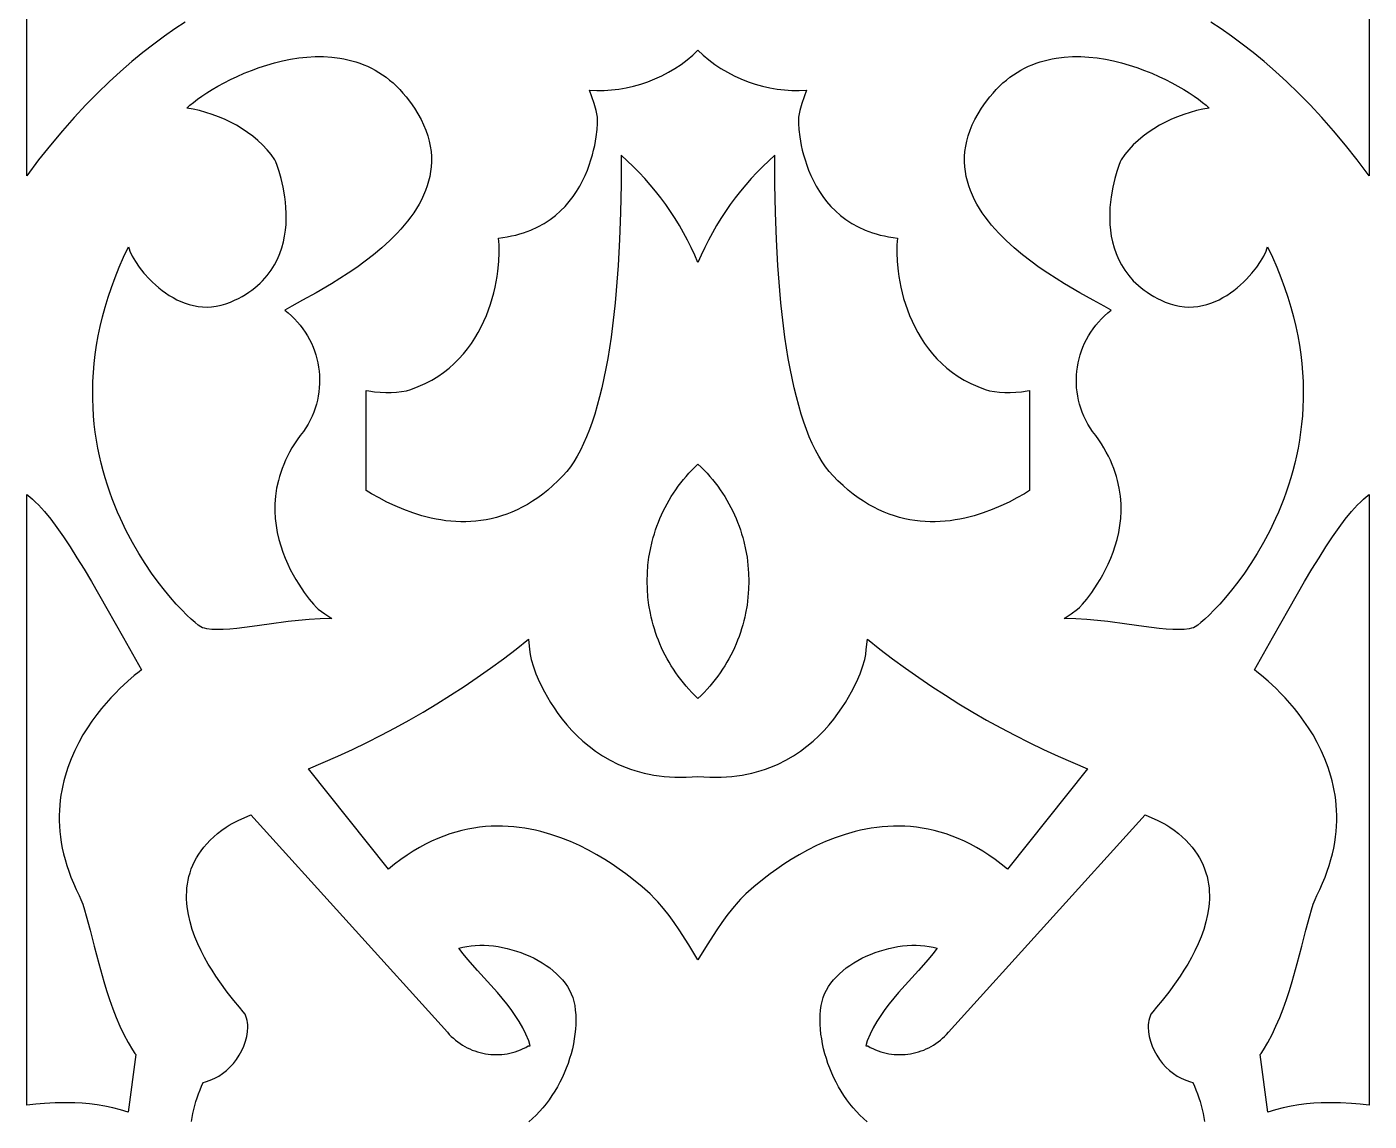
# Model space of a CAD drawing. Extents: x -350 to 350, y -780 to 780.
# Drawn here: x -270 to -190, y -253.9 to -188.7 of the extents above; entities that cross this region are included whole.
import ezdxf

# ---------------------------------------------------------------- set-up
doc = ezdxf.new("R2010")
doc.units = 0
doc.layers.add('LAYER_1', color=18, linetype='CONTINUOUS')

msp = doc.modelspace()

# ---------------------------------------------------------------- linework, layer by layer
at = {"layer": 'LAYER_1'}
for points in [[(-260.569, -188.388), (-261.175, -188.79), (-261.797, -189.225), (-262.434, -189.695), (-263.084, -190.202), (-263.746, -190.745), (-264.418, -191.328), (-265.099, -191.951), (-265.788, -192.615), (-266.483, -193.322), (-267.183, -194.074), (-267.886, -194.87), (-268.591, -195.714), (-269.297, -196.605), (-270.001, -197.545), (-270.001, -173.177)], [(-190.002, -173.176), (-190.002, -197.546), (-190.707, -196.605), (-191.413, -195.714), (-192.118, -194.87), (-192.822, -194.074), (-193.522, -193.322), (-194.217, -192.615), (-194.905, -191.951), (-195.587, -191.328), (-196.259, -190.745), (-196.92, -190.202), (-197.57, -189.695), (-198.207, -189.225), (-198.83, -188.79), (-199.436, -188.388)], [(-260.189, -253.922), (-260.15, -253.684), (-260.104, -253.447), (-260.05, -253.21), (-259.99, -252.975), (-259.923, -252.741), (-259.849, -252.509), (-259.768, -252.279), (-259.68, -252.05), (-259.586, -251.823), (-259.484, -251.598), (-259.353, -251.561), (-259.083, -251.467), (-258.806, -251.353), (-258.566, -251.23), (-258.333, -251.077), (-258.109, -250.898), (-257.894, -250.694), (-257.693, -250.47), (-257.507, -250.229), (-257.339, -249.973), (-257.191, -249.705), (-257.064, -249.43), (-256.963, -249.149), (-256.888, -248.866), (-256.842, -248.585), (-256.828, -248.307), (-256.833, -248.171), (-256.848, -248.037), (-256.871, -247.906), (-256.903, -247.778), (-256.946, -247.653), (-256.998, -247.532), (-257.101, -247.395), (-257.332, -247.121), (-257.661, -246.722), (-258.062, -246.212), (-258.505, -245.606), (-258.734, -245.27), (-258.963, -244.915), (-259.189, -244.543), (-259.407, -244.154), (-259.615, -243.752), (-259.809, -243.337), (-259.985, -242.911), (-260.14, -242.476), (-260.271, -242.034), (-260.373, -241.586), (-260.444, -241.134), (-260.466, -240.907), (-260.479, -240.68), (-260.483, -240.452), (-260.476, -240.225), (-260.459, -239.997), (-260.43, -239.771), (-260.391, -239.544), (-260.339, -239.319), (-260.275, -239.095), (-260.198, -238.872), (-260.108, -238.651), (-260.005, -238.432), (-259.887, -238.214), (-259.754, -237.999), (-259.607, -237.786), (-259.444, -237.575), (-259.266, -237.367), (-259.071, -237.163), (-258.859, -236.961), (-258.63, -236.763), (-258.384, -236.569), (-258.119, -236.378), (-257.948, -236.267), (-257.772, -236.164), (-257.408, -235.977), (-256.654, -235.653), (-244.937, -248.605), (-244.822, -248.733), (-244.703, -248.855), (-244.579, -248.971), (-244.451, -249.081), (-244.319, -249.184), (-244.184, -249.281), (-244.045, -249.372), (-243.902, -249.456), (-243.757, -249.533), (-243.609, -249.604), (-243.458, -249.668), (-243.305, -249.726), (-243.15, -249.777), (-242.993, -249.821), (-242.835, -249.859), (-242.675, -249.889), (-242.514, -249.913), (-242.352, -249.93), (-242.189, -249.94), (-242.026, -249.944), (-241.863, -249.94), (-241.699, -249.929), (-241.536, -249.911), (-241.373, -249.886), (-241.211, -249.854), (-241.05, -249.815), (-240.89, -249.768), (-240.732, -249.714), (-240.575, -249.653), (-240.42, -249.585), (-240.267, -249.509), (-240.116, -249.425), (-240.009, -249.425), (-240.024, -249.347), (-240.091, -249.127), (-240.256, -248.728), (-240.446, -248.344), (-240.658, -247.971), (-240.89, -247.609), (-241.138, -247.257), (-241.401, -246.912), (-241.675, -246.574), (-241.959, -246.242), (-242.545, -245.586), (-243.137, -244.934), (-243.716, -244.274), (-243.994, -243.938), (-244.261, -243.596), (-244.026, -243.535), (-243.782, -243.487), (-243.53, -243.452), (-243.273, -243.43), (-243.009, -243.42), (-242.742, -243.423), (-242.47, -243.438), (-242.197, -243.465), (-241.921, -243.504), (-241.645, -243.554), (-241.369, -243.614), (-241.094, -243.686), (-240.822, -243.768), (-240.553, -243.861), (-240.288, -243.964), (-240.028, -244.076), (-239.774, -244.198), (-239.527, -244.33), (-239.288, -244.47), (-239.058, -244.62), (-238.838, -244.778), (-238.629, -244.944), (-238.432, -245.118), (-238.248, -245.3), (-238.077, -245.49), (-237.921, -245.687), (-237.781, -245.891), (-237.657, -246.102), (-237.551, -246.319), (-237.464, -246.543), (-237.396, -246.773), (-237.349, -247.008), (-237.314, -247.284), (-237.292, -247.565), (-237.283, -247.849), (-237.287, -248.137), (-237.304, -248.427), (-237.333, -248.718), (-237.373, -249.011), (-237.426, -249.305), (-237.49, -249.598), (-237.566, -249.891), (-237.652, -250.182), (-237.749, -250.471), (-237.856, -250.757), (-237.974, -251.04), (-238.101, -251.319), (-238.238, -251.594), (-238.385, -251.863), (-238.54, -252.126), (-238.704, -252.383), (-238.876, -252.633), (-239.057, -252.874), (-239.246, -253.107), (-239.442, -253.331), (-239.646, -253.546), (-239.857, -253.75), (-240.075, -253.942)], [(-219.929, -253.942), (-220.147, -253.75), (-220.358, -253.546), (-220.562, -253.331), (-220.758, -253.107), (-220.947, -252.874), (-221.128, -252.633), (-221.301, -252.383), (-221.465, -252.126), (-221.62, -251.863), (-221.766, -251.594), (-221.903, -251.319), (-222.03, -251.04), (-222.148, -250.757), (-222.255, -250.471), (-222.352, -250.182), (-222.439, -249.891), (-222.514, -249.598), (-222.578, -249.305), (-222.631, -249.011), (-222.672, -248.718), (-222.701, -248.427), (-222.717, -248.137), (-222.721, -247.849), (-222.713, -247.565), (-222.691, -247.284), (-222.655, -247.008), (-222.608, -246.773), (-222.54, -246.543), (-222.453, -246.319), (-222.347, -246.102), (-222.224, -245.891), (-222.083, -245.687), (-221.927, -245.49), (-221.757, -245.3), (-221.572, -245.118), (-221.375, -244.944), (-221.166, -244.778), (-220.946, -244.62), (-220.716, -244.47), (-220.477, -244.33), (-220.231, -244.198), (-219.977, -244.076), (-219.717, -243.964), (-219.452, -243.861), (-219.182, -243.768), (-218.91, -243.686), (-218.635, -243.614), (-218.36, -243.554), (-218.083, -243.504), (-217.808, -243.465), (-217.534, -243.438), (-217.263, -243.423), (-216.995, -243.42), (-216.732, -243.43), (-216.474, -243.452), (-216.223, -243.487), (-215.979, -243.535), (-215.743, -243.596), (-216.01, -243.938), (-216.288, -244.274), (-216.867, -244.934), (-217.459, -245.586), (-218.045, -246.242), (-218.329, -246.574), (-218.604, -246.912), (-218.866, -247.257), (-219.115, -247.609), (-219.346, -247.971), (-219.558, -248.344), (-219.748, -248.728), (-219.913, -249.127), (-219.981, -249.347), (-219.996, -249.425), (-219.888, -249.425), (-219.738, -249.509), (-219.585, -249.585), (-219.429, -249.653), (-219.273, -249.714), (-219.114, -249.768), (-218.954, -249.815), (-218.793, -249.854), (-218.631, -249.886), (-218.468, -249.911), (-218.305, -249.929), (-218.142, -249.94), (-217.978, -249.944), (-217.815, -249.94), (-217.652, -249.93), (-217.49, -249.913), (-217.329, -249.889), (-217.169, -249.859), (-217.011, -249.821), (-216.854, -249.777), (-216.699, -249.726), (-216.546, -249.668), (-216.395, -249.604), (-216.247, -249.533), (-216.102, -249.456), (-215.96, -249.372), (-215.821, -249.281), (-215.685, -249.184), (-215.553, -249.081), (-215.425, -248.971), (-215.301, -248.855), (-215.182, -248.733), (-215.067, -248.605), (-203.35, -235.653), (-202.597, -235.977), (-202.232, -236.164), (-202.056, -236.267), (-201.885, -236.378), (-201.621, -236.569), (-201.374, -236.763), (-201.145, -236.961), (-200.934, -237.163), (-200.739, -237.367), (-200.56, -237.575), (-200.397, -237.786), (-200.25, -237.999), (-200.118, -238.214), (-200, -238.432), (-199.896, -238.651), (-199.806, -238.872), (-199.729, -239.095), (-199.665, -239.319), (-199.614, -239.544), (-199.574, -239.771), (-199.546, -239.997), (-199.528, -240.225), (-199.522, -240.452), (-199.525, -240.68), (-199.538, -240.907), (-199.56, -241.134), (-199.631, -241.586), (-199.733, -242.034), (-199.864, -242.476), (-200.019, -242.911), (-200.195, -243.337), (-200.389, -243.752), (-200.597, -244.154), (-200.816, -244.543), (-201.041, -244.915), (-201.27, -245.27), (-201.499, -245.606), (-201.942, -246.212), (-202.343, -246.722), (-202.673, -247.121), (-202.904, -247.395), (-203.007, -247.532), (-203.059, -247.653), (-203.101, -247.778), (-203.134, -247.906), (-203.157, -248.037), (-203.171, -248.171), (-203.176, -248.307), (-203.162, -248.585), (-203.117, -248.866), (-203.042, -249.149), (-202.94, -249.43), (-202.814, -249.705), (-202.665, -249.973), (-202.497, -250.229), (-202.311, -250.47), (-202.11, -250.694), (-201.896, -250.898), (-201.671, -251.077), (-201.438, -251.23), (-201.199, -251.353), (-200.922, -251.467), (-200.652, -251.561), (-200.52, -251.598), (-200.419, -251.823), (-200.324, -252.05), (-200.236, -252.279), (-200.155, -252.509), (-200.081, -252.741), (-200.014, -252.975), (-199.954, -253.21), (-199.901, -253.447), (-199.854, -253.684), (-199.815, -253.922)]]:
    msp.add_lwpolyline(points, dxfattribs=at)
for points in [[(-229.688, -190.365), (-229.354, -190.646), (-229.001, -190.909), (-228.631, -191.155), (-228.246, -191.381), (-227.848, -191.588), (-227.439, -191.775), (-227.02, -191.94), (-226.593, -192.085), (-226.16, -192.207), (-225.723, -192.307), (-225.283, -192.383), (-224.843, -192.434), (-224.404, -192.462), (-223.967, -192.463), (-223.536, -192.439), (-223.817, -193.24), (-223.932, -193.649), (-223.978, -193.856), (-224.015, -194.064), (-224.02, -194.188), (-224.014, -194.435), (-223.989, -194.787), (-223.935, -195.228), (-223.845, -195.74), (-223.784, -196.018), (-223.71, -196.308), (-223.624, -196.606), (-223.523, -196.912), (-223.407, -197.224), (-223.275, -197.538), (-223.125, -197.853), (-222.957, -198.168), (-222.77, -198.479), (-222.563, -198.784), (-222.334, -199.082), (-222.082, -199.371), (-221.807, -199.648), (-221.508, -199.911), (-221.183, -200.158), (-220.831, -200.387), (-220.452, -200.596), (-220.045, -200.783), (-219.607, -200.945), (-219.377, -201.016), (-219.139, -201.081), (-218.894, -201.138), (-218.64, -201.188), (-218.378, -201.23), (-218.107, -201.264), (-218.147, -201.66), (-218.158, -202.129), (-218.137, -202.661), (-218.079, -203.245), (-218.035, -203.553), (-217.98, -203.87), (-217.914, -204.194), (-217.835, -204.525), (-217.745, -204.86), (-217.641, -205.199), (-217.523, -205.539), (-217.391, -205.88), (-217.244, -206.22), (-217.082, -206.558), (-216.905, -206.892), (-216.71, -207.221), (-216.499, -207.544), (-216.27, -207.86), (-216.023, -208.166), (-215.758, -208.461), (-215.473, -208.745), (-215.168, -209.015), (-214.843, -209.271), (-214.497, -209.511), (-214.13, -209.733), (-213.741, -209.937), (-213.329, -210.12), (-212.894, -210.282), (-212.621, -210.36), (-212.333, -210.419), (-212.031, -210.457), (-211.718, -210.476), (-211.395, -210.476), (-211.064, -210.459), (-210.726, -210.423), (-210.384, -210.372), (-210.236, -210.342), (-210.236, -216.315), (-210.542, -216.501), (-210.992, -216.756), (-211.464, -217.001), (-211.958, -217.234), (-212.471, -217.45), (-213.001, -217.646), (-213.548, -217.817), (-214.108, -217.96), (-214.394, -218.019), (-214.682, -218.07), (-214.973, -218.112), (-215.266, -218.144), (-215.562, -218.166), (-215.86, -218.177), (-216.16, -218.178), (-216.462, -218.167), (-216.765, -218.144), (-217.07, -218.108), (-217.375, -218.06), (-217.682, -217.997), (-217.989, -217.921), (-218.297, -217.831), (-218.605, -217.725), (-218.913, -217.605), (-219.222, -217.468), (-219.529, -217.314), (-219.837, -217.144), (-220.143, -216.956), (-220.449, -216.751), (-220.753, -216.527), (-221.056, -216.284), (-221.358, -216.022), (-221.658, -215.74), (-221.955, -215.437), (-222.181, -215.182), (-222.399, -214.9), (-222.608, -214.593), (-222.81, -214.26), (-223.003, -213.902), (-223.189, -213.519), (-223.367, -213.113), (-223.537, -212.682), (-223.699, -212.228), (-223.854, -211.751), (-224.001, -211.252), (-224.14, -210.731), (-224.272, -210.187), (-224.397, -209.623), (-224.514, -209.038), (-224.624, -208.433), (-224.726, -207.807), (-224.821, -207.162), (-224.909, -206.498), (-224.99, -205.816), (-225.064, -205.115), (-225.131, -204.396), (-225.244, -202.907), (-225.329, -201.351), (-225.387, -199.733), (-225.418, -198.055), (-225.424, -196.321), (-225.789, -196.651), (-226.146, -196.993), (-226.493, -197.346), (-226.831, -197.71), (-227.159, -198.084), (-227.476, -198.468), (-227.783, -198.861), (-228.078, -199.262), (-228.362, -199.672), (-228.635, -200.089), (-228.895, -200.514), (-229.143, -200.945), (-229.378, -201.382), (-229.599, -201.826), (-229.807, -202.274), (-230.002, -202.727), (-230.197, -202.274), (-230.405, -201.826), (-230.627, -201.382), (-230.862, -200.945), (-231.109, -200.514), (-231.37, -200.089), (-231.642, -199.672), (-231.926, -199.262), (-232.222, -198.861), (-232.528, -198.468), (-232.846, -198.084), (-233.174, -197.71), (-233.511, -197.346), (-233.859, -196.993), (-234.215, -196.651), (-234.581, -196.321), (-234.586, -198.055), (-234.618, -199.733), (-234.676, -201.351), (-234.761, -202.907), (-234.874, -204.396), (-234.94, -205.115), (-235.014, -205.816), (-235.095, -206.498), (-235.183, -207.162), (-235.278, -207.807), (-235.381, -208.433), (-235.491, -209.038), (-235.608, -209.623), (-235.732, -210.187), (-235.864, -210.731), (-236.004, -211.252), (-236.151, -211.751), (-236.305, -212.228), (-236.468, -212.682), (-236.638, -213.113), (-236.816, -213.519), (-237.001, -213.902), (-237.195, -214.26), (-237.396, -214.593), (-237.606, -214.9), (-237.823, -215.182), (-238.049, -215.437), (-238.347, -215.74), (-238.647, -216.022), (-238.948, -216.284), (-239.251, -216.527), (-239.556, -216.751), (-239.861, -216.956), (-240.168, -217.144), (-240.475, -217.314), (-240.783, -217.468), (-241.091, -217.605), (-241.399, -217.725), (-241.707, -217.831), (-242.015, -217.921), (-242.322, -217.997), (-242.629, -218.06), (-242.935, -218.108), (-243.239, -218.144), (-243.543, -218.167), (-243.844, -218.178), (-244.144, -218.177), (-244.442, -218.166), (-244.738, -218.144), (-245.032, -218.112), (-245.323, -218.07), (-245.611, -218.019), (-245.896, -217.96), (-246.457, -217.817), (-247.003, -217.646), (-247.534, -217.45), (-248.046, -217.234), (-248.54, -217.001), (-249.013, -216.756), (-249.463, -216.501), (-249.769, -216.315), (-249.769, -210.342), (-249.621, -210.372), (-249.278, -210.423), (-248.941, -210.459), (-248.609, -210.476), (-248.286, -210.476), (-247.973, -210.457), (-247.672, -210.419), (-247.384, -210.36), (-247.111, -210.282), (-246.676, -210.12), (-246.264, -209.937), (-245.874, -209.733), (-245.507, -209.511), (-245.161, -209.271), (-244.836, -209.015), (-244.532, -208.745), (-244.247, -208.461), (-243.981, -208.166), (-243.734, -207.86), (-243.505, -207.544), (-243.294, -207.221), (-243.1, -206.892), (-242.922, -206.558), (-242.76, -206.22), (-242.613, -205.88), (-242.482, -205.539), (-242.364, -205.199), (-242.26, -204.86), (-242.169, -204.525), (-242.091, -204.194), (-242.024, -203.87), (-241.969, -203.553), (-241.925, -203.245), (-241.867, -202.661), (-241.847, -202.129), (-241.858, -201.66), (-241.897, -201.264), (-241.627, -201.23), (-241.365, -201.188), (-241.111, -201.138), (-240.865, -201.081), (-240.627, -201.016), (-240.397, -200.945), (-239.96, -200.783), (-239.552, -200.596), (-239.173, -200.387), (-238.822, -200.158), (-238.497, -199.911), (-238.197, -199.648), (-237.922, -199.371), (-237.671, -199.082), (-237.442, -198.784), (-237.234, -198.479), (-237.047, -198.168), (-236.879, -197.853), (-236.73, -197.538), (-236.597, -197.224), (-236.481, -196.912), (-236.381, -196.606), (-236.294, -196.308), (-236.221, -196.018), (-236.16, -195.74), (-236.07, -195.228), (-236.016, -194.787), (-235.99, -194.435), (-235.984, -194.188), (-235.99, -194.064), (-236.026, -193.856), (-236.072, -193.649), (-236.187, -193.24), (-236.469, -192.439), (-236.037, -192.463), (-235.601, -192.462), (-235.162, -192.434), (-234.721, -192.383), (-234.282, -192.307), (-233.844, -192.207), (-233.411, -192.085), (-232.984, -191.94), (-232.565, -191.775), (-232.156, -191.588), (-231.758, -191.381), (-231.373, -191.155), (-231.004, -190.909), (-230.651, -190.646), (-230.317, -190.365), (-230.002, -190.067)], [(-251.833, -190.472), (-251.346, -190.532), (-251.105, -190.575), (-250.865, -190.627), (-250.627, -190.687), (-250.391, -190.757), (-250.156, -190.836), (-249.924, -190.925), (-249.695, -191.024), (-249.468, -191.133), (-249.245, -191.252), (-249.024, -191.382), (-248.807, -191.523), (-248.593, -191.676), (-248.383, -191.839), (-248.177, -192.015), (-247.976, -192.202), (-247.778, -192.402), (-247.585, -192.614), (-247.397, -192.839), (-247.136, -193.181), (-246.901, -193.52), (-246.693, -193.855), (-246.51, -194.187), (-246.353, -194.515), (-246.219, -194.839), (-246.109, -195.16), (-246.022, -195.478), (-245.957, -195.791), (-245.913, -196.101), (-245.89, -196.406), (-245.886, -196.708), (-245.901, -197.006), (-245.935, -197.3), (-245.987, -197.59), (-246.055, -197.875), (-246.139, -198.157), (-246.239, -198.434), (-246.354, -198.707), (-246.482, -198.976), (-246.624, -199.24), (-246.778, -199.5), (-246.944, -199.755), (-247.121, -200.006), (-247.308, -200.252), (-247.504, -200.494), (-247.71, -200.73), (-247.923, -200.963), (-248.372, -201.412), (-248.844, -201.842), (-249.333, -202.252), (-249.834, -202.641), (-250.341, -203.01), (-250.848, -203.357), (-251.35, -203.682), (-251.839, -203.985), (-252.76, -204.523), (-253.563, -204.967), (-254.202, -205.314), (-254.631, -205.56), (-254.424, -205.726), (-254.228, -205.899), (-254.043, -206.08), (-253.868, -206.269), (-253.704, -206.464), (-253.55, -206.666), (-253.407, -206.874), (-253.275, -207.088), (-253.154, -207.307), (-253.043, -207.531), (-252.944, -207.759), (-252.856, -207.991), (-252.778, -208.227), (-252.712, -208.465), (-252.658, -208.707), (-252.614, -208.95), (-252.582, -209.195), (-252.562, -209.442), (-252.553, -209.689), (-252.556, -209.937), (-252.57, -210.185), (-252.596, -210.433), (-252.634, -210.68), (-252.684, -210.925), (-252.745, -211.169), (-252.819, -211.41), (-252.905, -211.649), (-253.003, -211.885), (-253.113, -212.118), (-253.235, -212.347), (-253.37, -212.571), (-253.517, -212.791), (-253.706, -213.038), (-253.883, -213.285), (-254.047, -213.532), (-254.199, -213.777), (-254.339, -214.023), (-254.467, -214.267), (-254.584, -214.511), (-254.69, -214.753), (-254.786, -214.994), (-254.871, -215.234), (-254.946, -215.473), (-255.011, -215.711), (-255.114, -216.181), (-255.181, -216.643), (-255.215, -217.098), (-255.219, -217.545), (-255.196, -217.981), (-255.146, -218.407), (-255.074, -218.822), (-254.982, -219.224), (-254.871, -219.613), (-254.745, -219.989), (-254.606, -220.349), (-254.456, -220.694), (-254.298, -221.023), (-254.135, -221.333), (-253.968, -221.626), (-253.8, -221.9), (-253.473, -222.386), (-253.173, -222.785), (-252.919, -223.09), (-252.731, -223.295), (-252.63, -223.393), (-252.236, -223.672), (-251.833, -223.938), (-252.52, -223.966), (-253.181, -224.009), (-253.815, -224.064), (-254.423, -224.128), (-255.557, -224.272), (-256.581, -224.414), (-257.494, -224.532), (-257.907, -224.574), (-258.292, -224.6), (-258.649, -224.608), (-258.976, -224.594), (-259.273, -224.556), (-259.411, -224.527), (-259.541, -224.49), (-259.637, -224.442), (-259.782, -224.341), (-259.973, -224.189), (-260.205, -223.987), (-260.472, -223.735), (-260.771, -223.435), (-261.096, -223.088), (-261.443, -222.694), (-261.807, -222.254), (-262.183, -221.77), (-262.566, -221.243), (-262.952, -220.672), (-263.336, -220.06), (-263.714, -219.407), (-264.08, -218.715), (-264.429, -217.984), (-264.596, -217.604), (-264.758, -217.214), (-264.913, -216.816), (-265.061, -216.408), (-265.201, -215.991), (-265.333, -215.566), (-265.457, -215.132), (-265.571, -214.689), (-265.674, -214.237), (-265.768, -213.778), (-265.85, -213.31), (-265.921, -212.833), (-265.979, -212.349), (-266.024, -211.857), (-266.055, -211.357), (-266.073, -210.85), (-266.076, -210.334), (-266.063, -209.812), (-266.034, -209.282), (-265.989, -208.745), (-265.927, -208.201), (-265.848, -207.65), (-265.75, -207.092), (-265.633, -206.527), (-265.496, -205.956), (-265.34, -205.378), (-265.163, -204.794), (-264.964, -204.204), (-264.744, -203.607), (-264.501, -203.005), (-264.236, -202.397), (-263.946, -201.783), (-263.911, -201.904), (-263.862, -202.038), (-263.724, -202.332), (-263.535, -202.658), (-263.299, -203.003), (-263.019, -203.358), (-262.697, -203.713), (-262.521, -203.888), (-262.337, -204.059), (-262.143, -204.225), (-261.941, -204.385), (-261.731, -204.537), (-261.513, -204.681), (-261.287, -204.814), (-261.055, -204.937), (-260.816, -205.047), (-260.57, -205.143), (-260.319, -205.224), (-260.062, -205.29), (-259.8, -205.337), (-259.534, -205.366), (-259.262, -205.375), (-258.987, -205.363), (-258.708, -205.329), (-258.426, -205.27), (-258.141, -205.187), (-257.854, -205.078), (-257.617, -204.972), (-257.391, -204.861), (-257.176, -204.744), (-256.971, -204.623), (-256.776, -204.497), (-256.591, -204.366), (-256.416, -204.231), (-256.25, -204.092), (-256.094, -203.949), (-255.947, -203.803), (-255.678, -203.5), (-255.443, -203.185), (-255.24, -202.86), (-255.066, -202.527), (-254.921, -202.186), (-254.802, -201.842), (-254.707, -201.494), (-254.636, -201.144), (-254.585, -200.796), (-254.553, -200.449), (-254.539, -200.106), (-254.54, -199.769), (-254.556, -199.44), (-254.583, -199.12), (-254.62, -198.81), (-254.719, -198.232), (-254.837, -197.719), (-254.961, -197.285), (-255.076, -196.944), (-255.167, -196.711), (-255.221, -196.599), (-255.442, -196.288), (-255.685, -195.993), (-255.948, -195.712), (-256.229, -195.446), (-256.527, -195.195), (-256.841, -194.96), (-257.169, -194.741), (-257.508, -194.538), (-257.858, -194.351), (-258.217, -194.18), (-258.582, -194.025), (-258.953, -193.888), (-259.328, -193.767), (-259.705, -193.663), (-260.083, -193.577), (-260.459, -193.509), (-260.281, -193.346), (-260.071, -193.173), (-259.831, -192.99), (-259.564, -192.8), (-259.27, -192.604), (-258.951, -192.406), (-258.609, -192.206), (-258.245, -192.008), (-257.862, -191.812), (-257.461, -191.622), (-257.043, -191.438), (-256.61, -191.264), (-256.164, -191.101), (-255.707, -190.951), (-255.24, -190.816), (-254.764, -190.699), (-254.282, -190.6), (-253.795, -190.524), (-253.305, -190.47), (-252.814, -190.443), (-252.322, -190.442)], [(-207.191, -190.443), (-206.699, -190.47), (-206.209, -190.524), (-205.722, -190.6), (-205.24, -190.699), (-204.765, -190.816), (-204.298, -190.951), (-203.84, -191.101), (-203.394, -191.264), (-202.962, -191.438), (-202.544, -191.622), (-202.142, -191.812), (-201.759, -192.008), (-201.396, -192.206), (-201.054, -192.406), (-200.735, -192.604), (-200.441, -192.8), (-200.173, -192.99), (-199.933, -193.173), (-199.724, -193.346), (-199.545, -193.509), (-199.922, -193.577), (-200.299, -193.663), (-200.676, -193.767), (-201.051, -193.888), (-201.422, -194.025), (-201.788, -194.18), (-202.146, -194.351), (-202.496, -194.538), (-202.836, -194.741), (-203.163, -194.96), (-203.477, -195.195), (-203.775, -195.446), (-204.057, -195.712), (-204.32, -195.993), (-204.562, -196.288), (-204.783, -196.599), (-204.837, -196.711), (-204.929, -196.944), (-205.043, -197.285), (-205.167, -197.719), (-205.285, -198.232), (-205.384, -198.81), (-205.422, -199.12), (-205.449, -199.44), (-205.464, -199.769), (-205.466, -200.106), (-205.451, -200.449), (-205.42, -200.796), (-205.369, -201.144), (-205.297, -201.494), (-205.203, -201.842), (-205.084, -202.186), (-204.938, -202.527), (-204.765, -202.86), (-204.561, -203.185), (-204.326, -203.5), (-204.058, -203.803), (-203.91, -203.949), (-203.754, -204.092), (-203.588, -204.231), (-203.413, -204.366), (-203.228, -204.497), (-203.034, -204.623), (-202.829, -204.744), (-202.613, -204.861), (-202.388, -204.972), (-202.151, -205.078), (-201.863, -205.187), (-201.578, -205.27), (-201.296, -205.329), (-201.017, -205.363), (-200.742, -205.375), (-200.471, -205.366), (-200.204, -205.337), (-199.942, -205.29), (-199.685, -205.224), (-199.434, -205.143), (-199.189, -205.047), (-198.95, -204.937), (-198.717, -204.814), (-198.492, -204.681), (-198.274, -204.537), (-198.064, -204.385), (-197.861, -204.225), (-197.668, -204.059), (-197.483, -203.888), (-197.307, -203.713), (-196.986, -203.358), (-196.705, -203.003), (-196.469, -202.658), (-196.281, -202.332), (-196.143, -202.038), (-196.093, -201.904), (-196.058, -201.783), (-195.769, -202.397), (-195.503, -203.005), (-195.26, -203.607), (-195.04, -204.204), (-194.842, -204.794), (-194.665, -205.378), (-194.508, -205.956), (-194.372, -206.527), (-194.255, -207.092), (-194.157, -207.65), (-194.077, -208.201), (-194.015, -208.745), (-193.97, -209.282), (-193.941, -209.812), (-193.929, -210.334), (-193.932, -210.85), (-193.949, -211.357), (-193.981, -211.857), (-194.026, -212.349), (-194.084, -212.833), (-194.154, -213.31), (-194.237, -213.778), (-194.33, -214.237), (-194.434, -214.689), (-194.548, -215.132), (-194.671, -215.566), (-194.803, -215.991), (-194.944, -216.408), (-195.092, -216.816), (-195.247, -217.214), (-195.408, -217.604), (-195.575, -217.984), (-195.925, -218.715), (-196.291, -219.407), (-196.668, -220.06), (-197.052, -220.672), (-197.438, -221.243), (-197.822, -221.77), (-198.198, -222.254), (-198.561, -222.694), (-198.908, -223.088), (-199.233, -223.435), (-199.532, -223.735), (-199.8, -223.987), (-200.031, -224.189), (-200.222, -224.341), (-200.368, -224.442), (-200.463, -224.49), (-200.593, -224.527), (-200.731, -224.556), (-201.029, -224.594), (-201.356, -224.608), (-201.712, -224.6), (-202.097, -224.574), (-202.511, -224.532), (-203.423, -224.414), (-204.448, -224.272), (-205.582, -224.128), (-206.19, -224.064), (-206.824, -224.009), (-207.485, -223.966), (-208.172, -223.938), (-207.768, -223.672), (-207.375, -223.393), (-207.273, -223.295), (-207.085, -223.09), (-206.832, -222.785), (-206.531, -222.386), (-206.204, -221.9), (-206.036, -221.626), (-205.87, -221.333), (-205.706, -221.023), (-205.548, -220.694), (-205.399, -220.349), (-205.259, -219.989), (-205.133, -219.613), (-205.023, -219.224), (-204.93, -218.822), (-204.858, -218.407), (-204.809, -217.981), (-204.785, -217.545), (-204.789, -217.098), (-204.824, -216.643), (-204.891, -216.181), (-204.993, -215.711), (-205.059, -215.473), (-205.134, -215.234), (-205.219, -214.994), (-205.314, -214.753), (-205.42, -214.511), (-205.537, -214.267), (-205.666, -214.023), (-205.806, -213.777), (-205.957, -213.532), (-206.122, -213.285), (-206.298, -213.038), (-206.488, -212.791), (-206.635, -212.571), (-206.769, -212.347), (-206.892, -212.118), (-207.002, -211.885), (-207.1, -211.649), (-207.185, -211.41), (-207.259, -211.169), (-207.321, -210.925), (-207.37, -210.68), (-207.408, -210.433), (-207.434, -210.185), (-207.449, -209.937), (-207.451, -209.689), (-207.442, -209.442), (-207.422, -209.195), (-207.39, -208.95), (-207.347, -208.707), (-207.292, -208.465), (-207.226, -208.227), (-207.149, -207.991), (-207.061, -207.759), (-206.961, -207.531), (-206.851, -207.307), (-206.73, -207.088), (-206.597, -206.874), (-206.454, -206.666), (-206.301, -206.464), (-206.136, -206.269), (-205.961, -206.08), (-205.776, -205.899), (-205.58, -205.726), (-205.374, -205.56), (-205.802, -205.314), (-206.441, -204.967), (-207.245, -204.523), (-208.165, -203.985), (-208.655, -203.682), (-209.156, -203.357), (-209.663, -203.01), (-210.17, -202.641), (-210.671, -202.252), (-211.161, -201.842), (-211.633, -201.412), (-212.081, -200.963), (-212.295, -200.73), (-212.5, -200.494), (-212.697, -200.252), (-212.884, -200.006), (-213.061, -199.755), (-213.226, -199.5), (-213.381, -199.24), (-213.522, -198.976), (-213.651, -198.707), (-213.765, -198.434), (-213.865, -198.157), (-213.949, -197.875), (-214.018, -197.59), (-214.069, -197.3), (-214.103, -197.006), (-214.118, -196.708), (-214.115, -196.406), (-214.091, -196.101), (-214.047, -195.791), (-213.982, -195.478), (-213.895, -195.16), (-213.785, -194.839), (-213.652, -194.515), (-213.494, -194.187), (-213.312, -193.855), (-213.103, -193.52), (-212.869, -193.181), (-212.607, -192.839), (-212.419, -192.614), (-212.226, -192.402), (-212.029, -192.202), (-211.827, -192.015), (-211.621, -191.839), (-211.411, -191.676), (-211.197, -191.523), (-210.98, -191.382), (-210.76, -191.252), (-210.536, -191.133), (-210.309, -191.024), (-210.08, -190.925), (-209.848, -190.836), (-209.614, -190.757), (-209.378, -190.687), (-209.139, -190.627), (-208.899, -190.575), (-208.658, -190.532), (-208.172, -190.472), (-207.682, -190.442)], [(-229.815, -214.912), (-229.635, -215.095), (-229.461, -215.281), (-229.292, -215.471), (-229.13, -215.665), (-228.973, -215.861), (-228.822, -216.061), (-228.678, -216.264), (-228.539, -216.47), (-228.406, -216.678), (-228.278, -216.889), (-228.157, -217.103), (-228.042, -217.319), (-227.933, -217.537), (-227.829, -217.757), (-227.732, -217.98), (-227.64, -218.204), (-227.554, -218.43), (-227.475, -218.658), (-227.401, -218.888), (-227.333, -219.119), (-227.271, -219.351), (-227.164, -219.819), (-227.081, -220.291), (-227.022, -220.766), (-226.987, -221.242), (-226.975, -221.72), (-226.987, -222.198), (-227.022, -222.674), (-227.081, -223.149), (-227.164, -223.621), (-227.214, -223.855), (-227.271, -224.089), (-227.333, -224.321), (-227.401, -224.552), (-227.475, -224.781), (-227.554, -225.009), (-227.64, -225.236), (-227.732, -225.46), (-227.829, -225.683), (-227.933, -225.903), (-228.042, -226.121), (-228.157, -226.337), (-228.278, -226.551), (-228.406, -226.762), (-228.539, -226.97), (-228.678, -227.176), (-228.822, -227.379), (-228.973, -227.578), (-229.13, -227.775), (-229.292, -227.968), (-229.461, -228.158), (-229.635, -228.345), (-229.815, -228.528), (-230.002, -228.707), (-230.189, -228.528), (-230.369, -228.345), (-230.544, -228.158), (-230.712, -227.968), (-230.875, -227.775), (-231.031, -227.578), (-231.182, -227.379), (-231.327, -227.176), (-231.466, -226.97), (-231.599, -226.762), (-231.726, -226.551), (-231.847, -226.337), (-231.962, -226.121), (-232.072, -225.903), (-232.175, -225.683), (-232.273, -225.46), (-232.364, -225.236), (-232.45, -225.009), (-232.53, -224.781), (-232.604, -224.552), (-232.672, -224.321), (-232.734, -224.089), (-232.79, -223.855), (-232.84, -223.621), (-232.923, -223.149), (-232.982, -222.674), (-233.018, -222.198), (-233.029, -221.72), (-233.018, -221.242), (-232.982, -220.766), (-232.923, -220.291), (-232.84, -219.819), (-232.734, -219.351), (-232.672, -219.119), (-232.604, -218.888), (-232.53, -218.658), (-232.45, -218.43), (-232.364, -218.204), (-232.273, -217.98), (-232.175, -217.757), (-232.072, -217.537), (-231.962, -217.319), (-231.847, -217.103), (-231.726, -216.889), (-231.599, -216.678), (-231.466, -216.47), (-231.327, -216.264), (-231.182, -216.061), (-231.031, -215.861), (-230.875, -215.665), (-230.712, -215.471), (-230.544, -215.281), (-230.369, -215.095), (-230.189, -214.912), (-230.002, -214.733)], [(-269.83, -216.684), (-269.656, -216.834), (-269.481, -216.998), (-269.305, -217.175), (-268.947, -217.572), (-268.58, -218.021), (-268.205, -218.522), (-267.82, -219.073), (-267.423, -219.672), (-267.015, -220.318), (-266.593, -221.01), (-266.156, -221.746), (-265.235, -223.343), (-264.243, -225.099), (-263.172, -227), (-263.315, -227.115), (-263.596, -227.343), (-263.987, -227.68), (-264.461, -228.124), (-264.722, -228.384), (-264.993, -228.669), (-265.271, -228.98), (-265.554, -229.314), (-265.837, -229.673), (-266.118, -230.055), (-266.393, -230.46), (-266.658, -230.887), (-266.911, -231.337), (-267.147, -231.809), (-267.364, -232.302), (-267.559, -232.816), (-267.727, -233.35), (-267.8, -233.625), (-267.865, -233.904), (-267.922, -234.189), (-267.971, -234.478), (-268.01, -234.773), (-268.04, -235.071), (-268.06, -235.375), (-268.07, -235.683), (-268.069, -235.996), (-268.056, -236.314), (-268.032, -236.636), (-267.997, -236.962), (-267.948, -237.293), (-267.887, -237.628), (-267.813, -237.967), (-267.725, -238.31), (-267.622, -238.658), (-267.506, -239.01), (-267.374, -239.366), (-267.227, -239.725), (-267.064, -240.089), (-266.885, -240.457), (-266.78, -240.691), (-266.674, -240.974), (-266.568, -241.302), (-266.46, -241.671), (-266.235, -242.513), (-265.99, -243.468), (-265.719, -244.501), (-265.414, -245.578), (-265.246, -246.123), (-265.066, -246.666), (-264.875, -247.203), (-264.67, -247.731), (-264.45, -248.244), (-264.216, -248.738), (-263.965, -249.21), (-263.698, -249.655), (-263.557, -249.866), (-263.51, -249.932), (-263.965, -253.367), (-264.412, -253.23), (-264.881, -253.111), (-265.348, -253.015), (-265.811, -252.94), (-266.265, -252.883), (-266.708, -252.844), (-267.136, -252.819), (-267.547, -252.807), (-268.305, -252.813), (-268.954, -252.848), (-269.47, -252.894), (-270.001, -252.958), (-270.001, -216.549)], [(-190.002, -252.958), (-190.534, -252.894), (-191.051, -252.848), (-191.7, -252.813), (-192.457, -252.807), (-192.868, -252.819), (-193.297, -252.844), (-193.74, -252.883), (-194.194, -252.94), (-194.656, -253.015), (-195.123, -253.111), (-195.592, -253.23), (-196.04, -253.367), (-196.494, -249.932), (-196.447, -249.866), (-196.307, -249.655), (-196.039, -249.21), (-195.788, -248.738), (-195.554, -248.244), (-195.335, -247.731), (-195.13, -247.203), (-194.938, -246.666), (-194.759, -246.123), (-194.591, -245.578), (-194.285, -244.501), (-194.014, -243.468), (-193.77, -242.513), (-193.544, -241.671), (-193.436, -241.302), (-193.33, -240.974), (-193.225, -240.691), (-193.12, -240.457), (-192.941, -240.089), (-192.778, -239.725), (-192.631, -239.366), (-192.499, -239.01), (-192.382, -238.658), (-192.28, -238.31), (-192.192, -237.967), (-192.117, -237.628), (-192.056, -237.293), (-192.008, -236.962), (-191.972, -236.636), (-191.948, -236.314), (-191.936, -235.996), (-191.935, -235.683), (-191.944, -235.375), (-191.964, -235.071), (-191.994, -234.773), (-192.034, -234.478), (-192.082, -234.189), (-192.139, -233.904), (-192.205, -233.625), (-192.278, -233.35), (-192.446, -232.816), (-192.64, -232.302), (-192.857, -231.809), (-193.094, -231.337), (-193.346, -230.887), (-193.612, -230.46), (-193.886, -230.055), (-194.167, -229.673), (-194.45, -229.314), (-194.733, -228.98), (-195.012, -228.669), (-195.283, -228.384), (-195.543, -228.124), (-196.018, -227.68), (-196.409, -227.343), (-196.689, -227.115), (-196.832, -227), (-195.761, -225.099), (-194.769, -223.343), (-193.848, -221.746), (-193.412, -221.01), (-192.99, -220.318), (-192.581, -219.672), (-192.185, -219.073), (-191.799, -218.522), (-191.424, -218.021), (-191.058, -217.572), (-190.699, -217.175), (-190.523, -216.998), (-190.348, -216.834), (-190.174, -216.684), (-190.002, -216.548)], [(-219.16, -225.77), (-218.401, -226.347), (-217.631, -226.911), (-216.85, -227.461), (-216.059, -227.998), (-215.258, -228.519), (-214.447, -229.027), (-213.627, -229.52), (-212.798, -229.997), (-211.96, -230.46), (-211.115, -230.907), (-210.262, -231.338), (-209.403, -231.753), (-208.536, -232.153), (-207.663, -232.535), (-206.784, -232.902), (-211.556, -238.877), (-211.925, -238.58), (-212.293, -238.303), (-212.661, -238.047), (-213.029, -237.811), (-213.395, -237.595), (-213.761, -237.397), (-214.126, -237.218), (-214.489, -237.057), (-214.851, -236.913), (-215.212, -236.786), (-215.571, -236.676), (-215.928, -236.581), (-216.282, -236.502), (-216.635, -236.438), (-216.985, -236.388), (-217.332, -236.352), (-217.677, -236.329), (-218.019, -236.32), (-218.357, -236.322), (-218.693, -236.336), (-219.025, -236.362), (-219.353, -236.398), (-219.677, -236.444), (-219.998, -236.501), (-220.314, -236.566), (-220.626, -236.64), (-221.237, -236.812), (-221.828, -237.013), (-222.399, -237.239), (-222.947, -237.485), (-223.473, -237.747), (-223.973, -238.022), (-224.448, -238.304), (-224.895, -238.591), (-225.313, -238.877), (-225.701, -239.16), (-226.058, -239.434), (-226.671, -239.94), (-227.142, -240.365), (-227.46, -240.673), (-227.613, -240.834), (-227.955, -241.233), (-228.281, -241.646), (-228.591, -242.072), (-228.889, -242.507), (-229.457, -243.398), (-230.002, -244.301), (-230.548, -243.398), (-231.115, -242.507), (-231.413, -242.072), (-231.724, -241.646), (-232.049, -241.233), (-232.391, -240.834), (-232.545, -240.673), (-232.862, -240.365), (-233.333, -239.94), (-233.946, -239.434), (-234.303, -239.16), (-234.691, -238.877), (-235.11, -238.591), (-235.557, -238.304), (-236.031, -238.022), (-236.532, -237.747), (-237.057, -237.485), (-237.606, -237.239), (-238.176, -237.013), (-238.768, -236.812), (-239.378, -236.64), (-239.69, -236.566), (-240.007, -236.501), (-240.327, -236.444), (-240.652, -236.398), (-240.98, -236.362), (-241.312, -236.336), (-241.647, -236.322), (-241.986, -236.32), (-242.327, -236.329), (-242.672, -236.352), (-243.02, -236.388), (-243.37, -236.438), (-243.722, -236.502), (-244.077, -236.581), (-244.434, -236.676), (-244.792, -236.786), (-245.153, -236.913), (-245.515, -237.057), (-245.879, -237.218), (-246.243, -237.397), (-246.609, -237.595), (-246.976, -237.811), (-247.343, -238.047), (-247.711, -238.303), (-248.08, -238.58), (-248.448, -238.877), (-253.22, -232.902), (-252.342, -232.535), (-251.469, -232.153), (-250.602, -231.753), (-249.742, -231.338), (-248.889, -230.907), (-248.044, -230.46), (-247.207, -229.997), (-246.378, -229.52), (-245.558, -229.027), (-244.747, -228.519), (-243.945, -227.998), (-243.154, -227.461), (-242.373, -226.911), (-241.603, -226.347), (-240.844, -225.77), (-240.097, -225.179), (-240.035, -225.785), (-239.999, -226.087), (-239.951, -226.387), (-239.815, -226.829), (-239.66, -227.237), (-239.441, -227.741), (-239.152, -228.319), (-238.98, -228.629), (-238.789, -228.949), (-238.578, -229.278), (-238.346, -229.611), (-238.094, -229.946), (-237.82, -230.281), (-237.524, -230.612), (-237.205, -230.938), (-236.862, -231.255), (-236.496, -231.561), (-236.105, -231.853), (-235.688, -232.128), (-235.246, -232.384), (-234.777, -232.617), (-234.533, -232.725), (-234.282, -232.826), (-234.024, -232.92), (-233.758, -233.007), (-233.486, -233.086), (-233.207, -233.157), (-232.92, -233.221), (-232.626, -233.275), (-232.325, -233.321), (-232.016, -233.357), (-231.7, -233.384), (-231.376, -233.4), (-231.044, -233.407), (-230.705, -233.403), (-230.358, -233.388), (-230.002, -233.361), (-229.647, -233.388), (-229.299, -233.403), (-228.96, -233.407), (-228.629, -233.4), (-228.305, -233.384), (-227.988, -233.357), (-227.68, -233.321), (-227.378, -233.275), (-227.084, -233.221), (-226.798, -233.157), (-226.518, -233.086), (-226.246, -233.007), (-225.981, -232.92), (-225.723, -232.826), (-225.471, -232.725), (-225.227, -232.617), (-224.758, -232.384), (-224.316, -232.128), (-223.9, -231.853), (-223.509, -231.561), (-223.142, -231.255), (-222.8, -230.938), (-222.481, -230.612), (-222.185, -230.281), (-221.911, -229.946), (-221.658, -229.611), (-221.427, -229.278), (-221.216, -228.949), (-221.025, -228.629), (-220.853, -228.319), (-220.564, -227.741), (-220.344, -227.237), (-220.189, -226.829), (-220.054, -226.387), (-220.005, -226.087), (-219.97, -225.785), (-219.907, -225.179)]]:
    msp.add_lwpolyline(points, close=True, dxfattribs=at)

doc.saveas('drawing.dxf')
